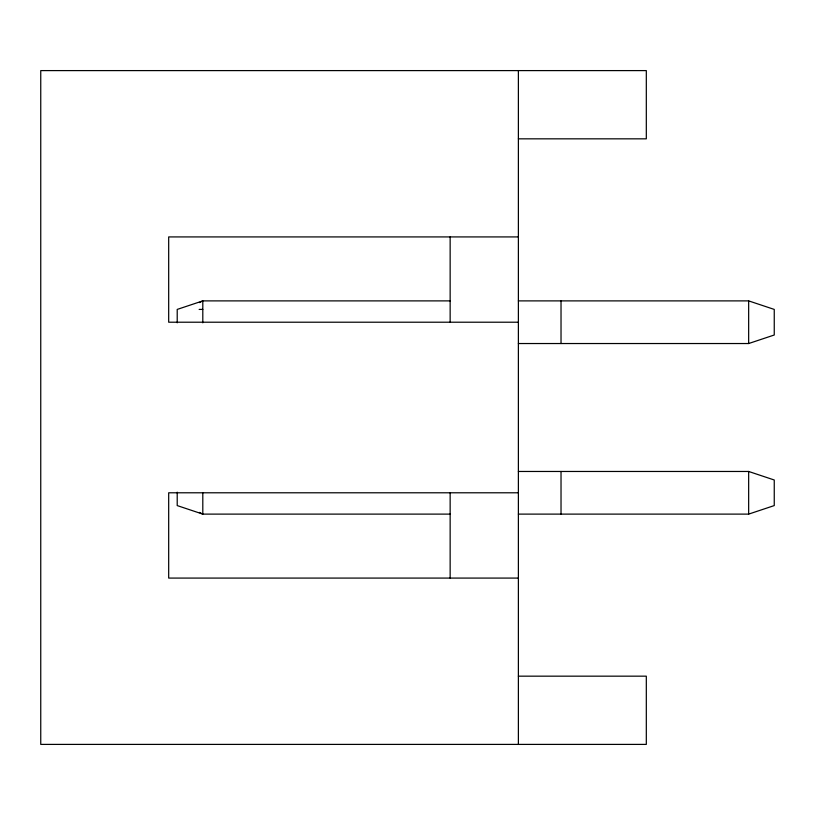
<?xml version="1.0" encoding="UTF-8"?>
<svg xmlns="http://www.w3.org/2000/svg" width="815" height="815" viewBox="0 0 815 815"><rect width="100%" height="100%" fill="white"/><g stroke="black" fill="none" stroke-linecap="round" stroke-linejoin="round"><path stroke-width="1.22" d="M199.39 302.589L202.803 300.888L450.145 300.888M518.381 343.533L748.659 343.533L774.25 335.006L774.25 309.415L748.659 300.888L518.381 300.888M518.381 514.112L748.659 514.112L774.25 505.585L774.25 479.994L748.659 471.467L518.381 471.467M518.381 138.835L646.315 138.835L646.315 70.599L40.75 70.599L40.75 744.401L646.315 744.401L646.315 676.165L518.381 676.165M518.381 236.921L168.685 236.921L168.685 322.21L518.381 322.21M199.145 309.415L202.803 309.415M518.381 492.79L168.685 492.79L168.685 578.08L518.381 578.08M450.145 514.112L202.803 514.112L177.212 505.585L177.212 492.179M199.39 512.411L202.803 514.112L202.803 492.79M748.659 300.888L748.659 343.533M748.659 471.467L748.659 514.112M561.026 300.888L561.026 343.533M561.026 471.467L561.026 514.112M518.381 70.599L518.381 744.401M450.145 236.88L450.145 322.21M450.145 492.79L450.145 578.12M202.803 322.822L202.803 300.888L177.212 309.415L177.212 322.822"/></g></svg>
